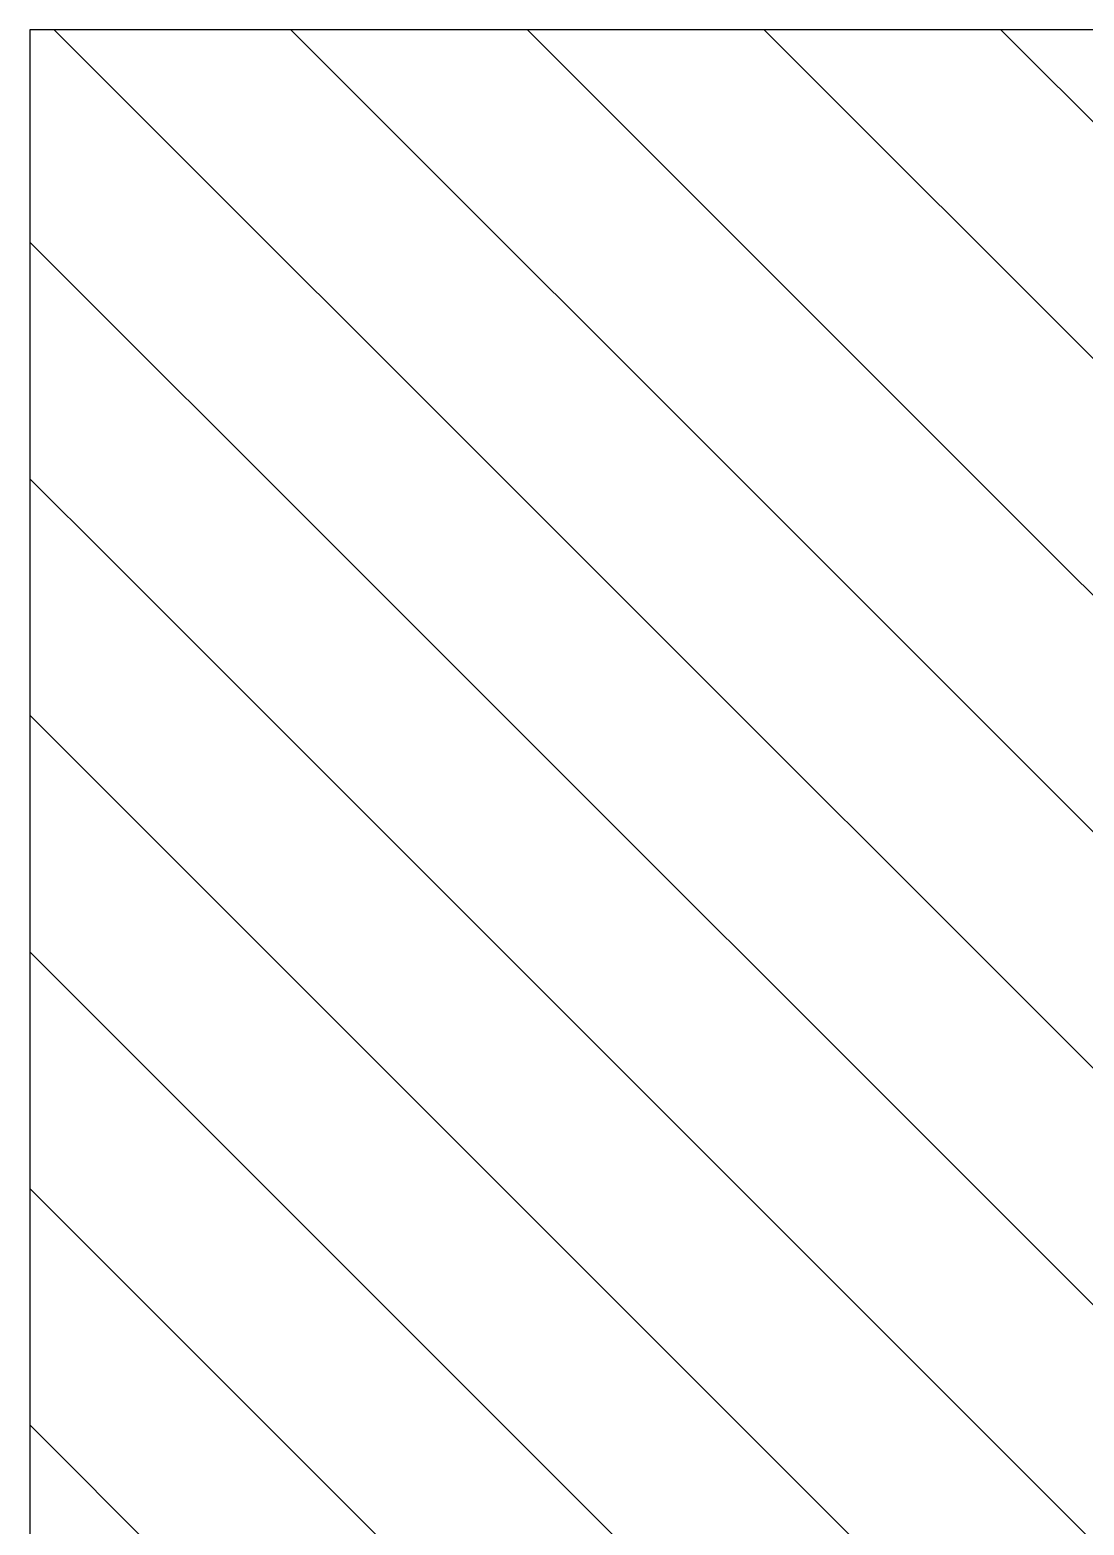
# Model space of a CAD drawing. Header units: millimetres. Extents: x 10 to 76.1, y 10 to 63.5.
# Drawn here: x 10 to 10.2, y 26.8426 to 27.1264 of the extents above; entities that cross this region are included whole.
import ezdxf

# ---------------------------------------------------------------- set-up
doc = ezdxf.new("R2010")
doc.units = ezdxf.units.MM
pattern_1 = [(45, (-5, 13.76641), (-0.02245064, 0.02245064), [])]

msp = doc.modelspace()

# ---------------------------------------------------------------- hatches: boundary and pattern name
at = {"linetype": 'Continuous', "extrusion": (0, 0, -1)}
h = msp.add_hatch(dxfattribs=at)
h.set_pattern_fill('ANSI31', color=8, scale=0.01, style=0)
h.set_pattern_definition(pattern_1)
h.paths.add_polyline_path([(-10, 27.02641), (-10, 27.12641), (-19.68, 27.12641), (-19.68, 27.02641)])
h = msp.add_hatch(dxfattribs=at)
h.set_pattern_fill('ANSI31', color=8, scale=0.01, style=0)
h.set_pattern_definition(pattern_1)
h.paths.add_polyline_path([(-10, 23.86641), (-10, 27.02641), (-10.205, 27.02641), (-10.205, 23.86641)])
h.paths.add_polyline_path([(-19.68, 27.02641), (-19.68, 23.86641), (-19.475, 23.86641), (-19.475, 27.02641)])

# ---------------------------------------------------------------- linework, layer by layer
at = {"linetype": 'Continuous', "extrusion": (0, 1, 0)}
for p, q in [((10, 27.12641), (10, 27.02641)), ((19.68, 27.12641), (10, 27.12641)), ((10, 27.02641), (10, 23.86641))]:
    msp.add_line(p, q, dxfattribs=at)

doc.saveas('drawing.dxf')
